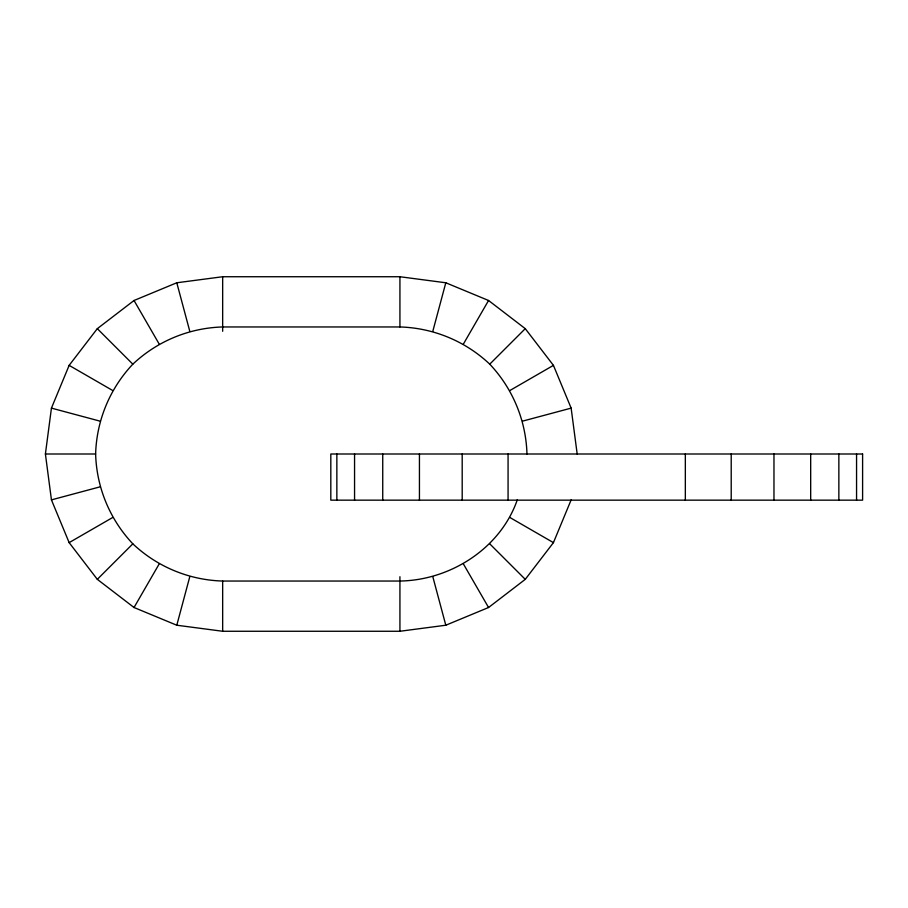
<?xml version="1.0" encoding="UTF-8"?>
<svg xmlns="http://www.w3.org/2000/svg" width="908" height="908" viewBox="0 0 908 908"><rect width="100%" height="100%" fill="white"/><g stroke="black" fill="none" stroke-linecap="round" stroke-linejoin="round"><path stroke-width="1.36" d="M571.143 499.877L553.437 542.632L525.267 579.338L488.561 607.509L445.805 625.226L399.929 631.264L222.664 631.264L176.788 625.226L134.032 607.509L97.315 579.338L69.144 542.632L51.438 499.877L45.4 454L51.438 408.123L69.144 365.368L97.315 328.662L134.032 300.491L176.788 282.774L222.664 276.736L399.929 276.736L445.805 282.774L488.561 300.491L525.267 328.662L553.437 365.368L571.143 408.123L577.182 454M517.356 499.65C500.637 548.273 450.55 580.235 399.929 581.041L222.664 581.041C189.148 580.076 157.209 566.853 132.829 543.835C109.811 519.444 96.588 487.517 95.624 454C96.588 420.483 109.811 388.556 132.829 364.165C157.209 341.147 189.148 327.924 222.664 326.959L399.929 326.959C433.445 327.924 465.373 341.147 489.752 364.165C512.77 388.556 526.004 420.483 526.969 454M176.788 625.226L189.783 576.716M432.81 331.284L445.805 282.774M134.032 607.509L159.138 564.027M463.443 343.973L488.561 300.491M97.315 579.338L132.829 543.835M489.752 364.165L525.267 328.662M69.144 542.632L112.637 517.526M509.944 390.474L553.437 365.368M51.438 499.877L99.948 486.881M522.645 421.119L571.143 408.123M45.4 454L95.624 454M51.438 408.123L99.948 421.119M509.944 517.526L553.437 542.632M69.144 365.368L112.637 390.474M489.752 543.835L525.267 579.338M97.315 328.662L132.829 364.165M463.443 564.027L488.561 607.509M134.032 300.491L159.138 343.973M432.81 576.716L445.805 625.226M176.788 282.774L189.783 331.284M856.562 454L856.562 500.16M838.856 454L838.856 500.16M810.685 454L810.685 500.16M773.968 454L773.968 500.16M731.212 454L731.212 500.16M685.336 454L685.336 500.16M508.071 454L508.071 500.16M462.195 454L462.195 500.16M419.439 454L419.439 500.16M399.929 276.736L399.929 326.959M399.929 576.716L399.929 631.264M382.733 454L382.733 500.16M354.563 454L354.563 500.16M336.857 454L336.857 500.16M222.664 276.736L222.664 331.284M222.664 581.041L222.664 631.264M862.6 454L330.818 454L330.818 500.16L862.6 500.16L862.6 454"/></g></svg>
